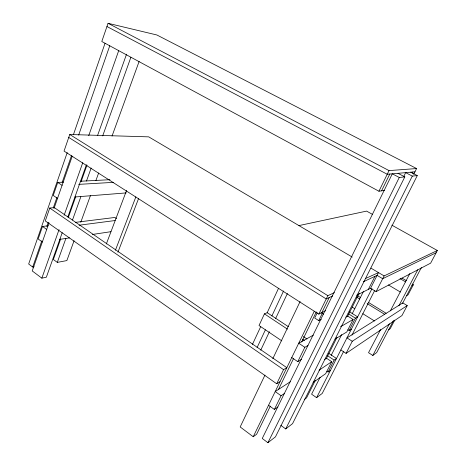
<?xml version="1.0" encoding="UTF-8"?>
<svg xmlns="http://www.w3.org/2000/svg" width="466" height="466" viewBox="0 0 466 466"><rect width="100%" height="100%" fill="white"/><g stroke="black" fill="none" stroke-linecap="round" stroke-linejoin="round"><path stroke-width="0.7" d="M352.22 257.069L148.712 136.858L69.76 134.505L64.046 151.089L318.802 314.125L325.728 310.665M413.686 174.354L416.592 168.552L156.879 34.985L108.06 23.3L101.792 41.503L378.934 191.235L384.427 190.413M67.209 152.609L28.665 264.012L32.702 267.024L34.088 266.768M73.395 134.732L105.042 43.274M48.225 225.742L42.499 226.459L38.16 238.976L42.33 241.982M63.539 182.13L57.743 182.439L53.235 195.452L57.534 198.376M276.705 383.774L283.555 369.655L286.829 367.68L54.318 207.603L49.746 208.034L45.278 220.919L276.705 383.774L280.019 381.683M32.702 267.024L41.8 240.916M46.827 226.482L48.26 222.364M53.287 207.929L56.875 197.625M62.141 182.509L71.479 155.708M78.661 135.093L109.772 45.761M49.006 222.835L32.23 270.944L41.853 278.167L46.355 277.218L62.223 232.674M54.039 208.401L72.253 156.168M88.726 135.658L118.673 50.753M41.853 278.167L59.036 229.651M64.122 215.298L82.767 162.681M67.838 216.906L86.391 164.818M60.667 238.976L53.351 259.504L57.301 262.387L66.865 260.581L74.065 240.741M68.228 217.762L75.795 196.553M81.16 181.495L87.014 165.075M97.505 135.647L126.536 54.219M57.301 262.387L65.887 238.458M72.51 219.999L80.845 196.757M86.49 181.035L91.15 168.045M102.677 135.915L130.882 57.295M80.764 222.265L90.445 195.58M95.909 180.528L98.641 173.002M112.044 136.055L139.107 61.477M106.341 243.957L126.56 190.454M115.399 250.289L135.862 196.879M117.939 252.193L138.588 198.516M288.291 326.625L267.199 312.686L264.426 313.868L259.02 325.513L281.843 340.879M252.444 344.415L260.698 326.666M267.117 312.861L278.423 288.536M257.075 347.601L265.393 329.823M271.864 315.995L283.573 290.97M260.739 350.187L269.412 331.74M275.61 318.563L287.382 293.522M264.968 375.083L240.182 426.961L253.224 436.747L256.626 434.265L270.344 406.131M272.814 358.663L300.11 301.531M253.224 436.747L314.294 311.241M278.324 389.768L293.638 358.36M301.618 342.003L316.298 311.9M317.253 312.803L314.707 318.016L318.721 320.596L321.284 319.268M318.802 314.125L327.831 295.671L334.413 292.671M378.934 191.235L389.034 170.597L416.592 168.552M268.55 405.251L274.358 409.445L281.08 395.733L284.697 393.304M291.751 357.562L297.786 361.663L304.828 347.304L307.968 345.498M321.849 312.599L329.223 297.558M381.561 190.839L389.803 174.039M318.721 320.596L322.245 313.42M267.915 442.7L399.28 177.476L404.82 176.894L275.453 436.869L267.915 442.7L262.247 438.465L392.314 173.818L399.28 177.476M403.719 176.556L405.665 172.641L412.311 176.101L417.286 175.577L292.566 423.635L285.716 428.936L280.8 425.347M412.235 173.282L412.876 172.012M285.716 428.936L412.311 176.101M315.383 380.32L306.552 397.871L304.49 399.374M326.183 358.867L336.976 337.419M347.444 316.618L359.222 293.213M320.095 377.355L311.597 394.195L316.595 397.667L322.222 393.444L343.71 351.288M331.21 355.337L341.671 334.611M352.133 313.886L363.579 291.221M324.697 359.397L326.509 358.22L331.728 361.698L325.652 373.703L313.123 382.429M345.813 317.125L347.718 316.07L353.123 319.472L346.797 331.961L335.007 339.102M368.367 289.38L374.949 276.385M326.882 371.192L328.087 372.002L334.134 360.084L336.499 358.494L328.664 353.315M347.892 329.777L349.116 330.557L355.407 318.156L357.655 316.857L349.634 311.836M356.735 295.188L370.557 288.285L378.514 272.604L365.35 278.592M316.595 397.667L371.973 288.675M351.976 335.077L374.786 290.33M370.557 288.285L376.091 291.623L384.118 275.913L437.335 250.492L391.859 225.171M340.838 349.954L346.069 353.374L352.255 341.275L407.226 305.585L402.787 302.917L346.972 337.879L352.255 341.275M380.623 329.514L368.53 352.686L372.823 355.453L376.697 352.546L393.502 320.579M390.368 310.845L409.853 273.513M372.823 355.453L389.395 323.864M398.867 305.812L417.804 269.715M402.426 303.605L421.386 267.548M394.731 320.148L390.234 328.693L388.661 329.788M412.101 284.021L413.354 284.755L408.047 294.832L406.568 295.735M407.226 305.585L401.948 315.575L346.069 353.374M437.335 250.492L430.636 263.156L376.091 291.623M274.358 409.445L277.934 406.952M328.087 372.002L330.481 370.33M319.07 370.208L331.728 361.698M290.295 381.759L275.208 391.568L281.08 395.733M297.786 361.663L301.508 359.408M349.116 330.557L351.399 329.171M340.582 326.701L353.123 319.472M411.897 285.594L413.354 284.755M313.362 335.118L298.723 343.232L304.828 347.304M436.147 252.741L382.691 278.697L377.064 275.365L363.404 281.732M332.747 295.927L326.223 298.951L68.747 137.447M298.933 225.591L366.596 211.104L372.276 214.273M59.485 239.407L69.498 237.905M92.373 234.474L110.96 231.684M79.121 225.218L115.143 220.529M75.445 222.364L114.834 217.465L116.512 218.577M414.956 171.826L387.24 174.267L106.947 26.533M74.892 196.996L126.239 192.907M78.672 184.373L113.29 182.369M80.204 181.257L109.912 179.701M410.756 172.193L417.286 175.577M397.987 173.317L404.82 176.894M108.06 23.3L389.034 170.597M402.065 278.144L406.457 280.718M400.044 278.645L405.659 281.936M370.965 268.142L384.118 275.913M388.428 284.947L400.311 292.013M357.719 295.852L360.189 297.366M368.216 302.283L386.11 313.257M356.607 297.11L359.705 299.015M367.15 303.587L384.52 314.253M352.343 307.193L354.801 308.725M362.804 313.705L374.501 320.981M69.76 134.505L327.831 295.671M348.638 313.903L355.407 318.156M321.074 312.663L323.515 314.218M303.354 336.586L306.972 338.974M264.426 313.868L287.458 329.142M302.615 339.184L304.432 340.39M327.464 355.663L334.134 360.084M57.743 182.439L62.083 185.334M49.746 208.034L283.555 369.655M42.499 226.459L46.705 229.441"/></g></svg>
